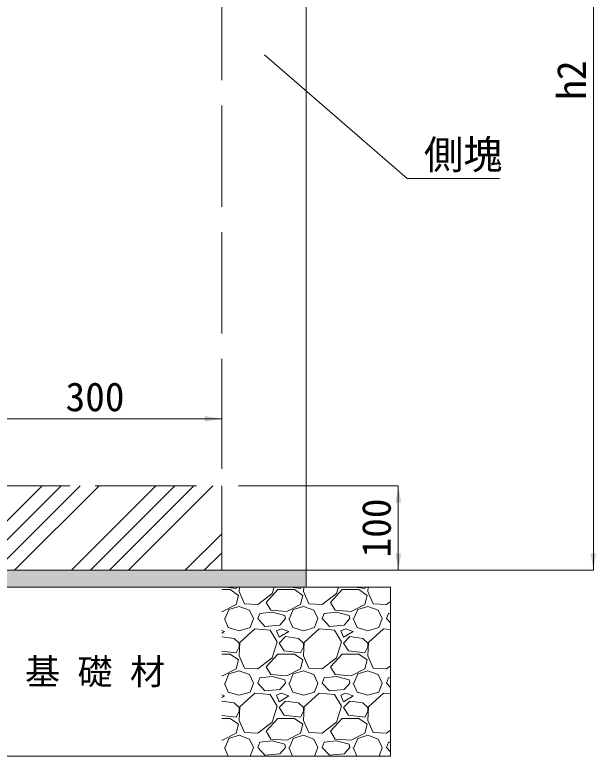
# Model space of a CAD drawing. Units: millimetres at full size, sheet at 1:20. Extents: x 77366 to 86266, y -8765 to 5947.
# Drawn here: x 79471 to 80159, y 2746 to 3624 of the extents above; entities that cross this region are included whole.
import ezdxf
from ezdxf.enums import TextEntityAlignment as Align

# ---------------------------------------------------------------- set-up
doc = ezdxf.new("R2010")
doc.units = ezdxf.units.MM
doc.header["$LTSCALE"] = 20
doc.linetypes.add('DASHED', pattern=[7.5, 6, -1.5])
for name, color, linetype, lineweight in [('ハッチング', 7, 'Continuous', 9), ('モルタル', 7, 'Continuous', 13), ('基礎', 7, 'Continuous', 5), ('寸法線', 7, 'Continuous', 13), ('引出線', 4, 'Continuous', 13), ('本体', 2, 'Continuous', 20)]:
    doc.layers.add(name, color=color, linetype=linetype, lineweight=lineweight)
doc.layers.add('文字', color=7, linetype='Continuous')
doc.styles.add('ＭＳ ゴシック', font='')
doc.styles.get('ＭＳ ゴシック').set_extended_font_data('MS Gothic')

# ---------------------------------------------------------------- blocks, each defined once
blk = doc.blocks.new('filled_arrow')
at = {"color": 0, "linetype": 'Continuous', "lineweight": -2}
blk.add_solid([(7.5, 1.25), (0, 0), (7.5, -1.25)], dxfattribs=at)

msp = doc.modelspace()

# ---------------------------------------------------------------- hatches: boundary and pattern name
at = {"layer": 'ハッチング'}
h = msp.add_hatch(dxfattribs=at)
h.set_pattern_fill('USER', color=256, style=0, pattern_type=2)
h.set_pattern_definition([(45, (75, 150), (-67.35192, 67.35192), []), (45, (97.45, 150), (-67.35192, 67.35192), []), (45, (119.9, 150), (-67.35192, 67.35192), []), (45, (142.35, 150), (-67.35192, 67.35192), [])])
h.paths.add_polyline_path([(79415.8, 3066.47), (79415.8, 2966.47), (79715.8, 2966.47), (79715.8, 3066.47)])
msp.add_hatch(color=256, dxfattribs=at).paths.add_polyline_path([(79315.8, 2966.47), (79315.8, 2946.47), (79815.8, 2946.47), (79815.8, 2966.47)])

# ---------------------------------------------------------------- linework, layer by layer
at = {"layer": 'モルタル'}
for p, q in [((80155.8, 2966.47), (80155.8, 4126.47)), ((79835.8, 2966.47), (80155.8, 2966.47))]:
    msp.add_line(p, q, dxfattribs=at)
at = {"layer": '基礎', "color": 3, "lineweight": 13}
for p, q in [((79815.8, 2966.47), (79815.8, 2946.47)), ((79215.8, 2946.47), (79915.8, 2946.47)), ((79915.8, 2946.47), (79915.8, 2746.47)), ((79215.8, 2746.47), (79915.8, 2746.47))]:
    msp.add_line(p, q, dxfattribs=at)
at = {"layer": '基礎'}
for p, q in [((79715.8, 2943.53), (79725.88, 2943.53)), ((79721.01, 2946.47), (79732.74, 2945.06)), ((79725.88, 2943.53), (79735.79, 2936.68)), ((79732.74, 2945.06), (79733.52, 2946.47)), ((79736.8, 2946.47), (79736.55, 2941.25)), ((79736.55, 2941.25), (79742.65, 2926.77)), ((79758.65, 2926.01), (79775.41, 2938.96)), ((79768.55, 2928.29), (79782.27, 2943.53)), ((79775.41, 2938.96), (79777.81, 2946.47)), ((79782.27, 2943.53), (79802.08, 2943.53)), ((79797.21, 2946.47), (79808.94, 2945.06)), ((79802.08, 2943.53), (79811.99, 2936.68)), ((79808.94, 2945.06), (79809.72, 2946.47)), ((79813, 2946.47), (79812.75, 2941.25)), ((79812.75, 2941.25), (79818.85, 2926.77)), ((79834.85, 2926.01), (79851.61, 2938.96)), ((79844.75, 2928.29), (79858.47, 2943.53)), ((79851.61, 2938.96), (79854.01, 2946.47)), ((79858.47, 2943.53), (79878.28, 2943.53)), ((79873.41, 2946.47), (79885.14, 2945.06)), ((79878.28, 2943.53), (79888.19, 2936.68)), ((79885.14, 2945.06), (79885.92, 2946.47)), ((79889.2, 2946.47), (79888.95, 2941.25)), ((79888.95, 2941.25), (79895.05, 2926.77)), ((79735.79, 2936.68), (79732.74, 2926.01)), ((79811.99, 2936.68), (79808.94, 2926.01)), ((79888.19, 2936.68), (79885.14, 2926.01)), ((79732.74, 2926.01), (79716.74, 2917.63)), ((79724.36, 2919.91), (79736.55, 2923.72)), ((79736.55, 2923.72), (79748.74, 2919.15)), ((79742.65, 2926.77), (79758.65, 2926.01)), ((79773.89, 2919.15), (79768.55, 2928.29)), ((79808.94, 2926.01), (79792.94, 2917.63)), ((79800.56, 2919.91), (79812.75, 2923.72)), ((79812.75, 2923.72), (79824.94, 2919.15)), ((79818.85, 2926.77), (79834.85, 2926.01)), ((79850.09, 2919.15), (79844.75, 2928.29)), ((79885.14, 2926.01), (79869.14, 2917.63)), ((79876.76, 2919.91), (79888.95, 2923.72)), ((79888.95, 2923.72), (79901.14, 2919.15)), ((79895.05, 2926.77), (79911.05, 2926.01)), ((79911.05, 2926.01), (79915.8, 2929.68)), ((79716.74, 2917.63), (79715.8, 2917.7)), ((79719.79, 2909.24), (79724.36, 2919.91)), ((79748.74, 2919.15), (79753.31, 2909.24)), ((79758.65, 2909.24), (79760.93, 2915.34)), ((79775.41, 2916.86), (79760.93, 2915.34)), ((79792.94, 2917.63), (79773.89, 2919.15)), ((79790.65, 2913.05), (79775.41, 2916.86)), ((79791.41, 2909.24), (79790.65, 2913.05)), ((79795.99, 2909.24), (79800.56, 2919.91)), ((79824.94, 2919.15), (79829.51, 2909.24)), ((79834.85, 2909.24), (79837.13, 2915.34)), ((79851.61, 2916.86), (79837.13, 2915.34)), ((79869.14, 2917.63), (79850.09, 2919.15)), ((79866.85, 2913.05), (79851.61, 2916.86)), ((79867.61, 2909.24), (79866.85, 2913.05)), ((79872.19, 2909.24), (79876.76, 2919.91)), ((79901.14, 2919.15), (79905.71, 2909.24)), ((79911.05, 2909.24), (79913.33, 2915.34)), ((79915.8, 2915.6), (79913.33, 2915.34)), ((79719.02, 2909.24), (79723.6, 2898.58)), ((79749.5, 2898.58), (79753.31, 2909.24)), ((79767.03, 2900.1), (79758.65, 2909.24)), ((79791.41, 2909.24), (79784.56, 2901.62)), ((79795.22, 2909.24), (79799.8, 2898.58)), ((79825.7, 2898.58), (79829.51, 2909.24)), ((79843.23, 2900.1), (79834.85, 2909.24)), ((79867.61, 2909.24), (79860.76, 2901.62)), ((79871.42, 2909.24), (79876, 2898.58)), ((79901.9, 2898.58), (79905.71, 2909.24)), ((79915.8, 2904.06), (79911.05, 2909.24)), ((79719.02, 2894), (79715.8, 2895.08)), ((79723.6, 2898.58), (79736.55, 2894.77)), ((79736.55, 2894.77), (79749.5, 2898.58)), ((79754.84, 2897.05), (79737.31, 2881.05)), ((79773.13, 2895.53), (79754.84, 2897.05)), ((79784.56, 2901.63), (79767.03, 2900.1)), ((79781.51, 2881.81), (79773.13, 2895.53)), ((79786.08, 2897.05), (79780.75, 2894.77)), ((79795.22, 2894), (79786.08, 2897.05)), ((79799.8, 2898.58), (79812.75, 2894.77)), ((79812.75, 2894.77), (79825.7, 2898.58)), ((79831.04, 2897.05), (79813.51, 2881.05)), ((79849.33, 2895.53), (79831.04, 2897.05)), ((79860.76, 2901.63), (79843.23, 2900.1)), ((79857.71, 2881.81), (79849.33, 2895.53)), ((79862.28, 2897.05), (79856.95, 2894.77)), ((79871.42, 2894), (79862.28, 2897.05)), ((79876, 2898.58), (79888.95, 2894.77)), ((79888.95, 2894.77), (79901.9, 2898.58)), ((79907.24, 2897.05), (79889.71, 2881.05)), ((79915.8, 2896.34), (79907.24, 2897.05)), ((79715.8, 2892.07), (79719.02, 2894)), ((79730.45, 2885.62), (79715.8, 2887.82)), ((79780.75, 2894.77), (79783.79, 2887.15)), ((79783.79, 2887.15), (79795.22, 2894)), ((79791.41, 2887.91), (79783.79, 2880.29)), ((79806.65, 2885.62), (79791.41, 2887.91)), ((79856.95, 2894.77), (79859.99, 2887.15)), ((79859.99, 2887.15), (79871.42, 2894)), ((79867.61, 2887.91), (79859.99, 2880.29)), ((79882.85, 2885.62), (79867.61, 2887.91)), ((79736.55, 2880.29), (79730.45, 2885.62)), ((79737.31, 2881.05), (79736.55, 2865.05)), ((79736.55, 2875.72), (79736.55, 2880.29)), ((79775.41, 2862.76), (79781.51, 2881.81)), ((79783.79, 2880.29), (79789.89, 2871.14)), ((79812.75, 2880.29), (79806.65, 2885.62)), ((79813.51, 2881.05), (79812.75, 2865.05)), ((79812.75, 2875.72), (79812.75, 2880.29)), ((79851.61, 2862.76), (79857.71, 2881.81)), ((79859.99, 2880.29), (79866.09, 2871.14)), ((79888.95, 2880.29), (79882.85, 2885.62)), ((79889.71, 2881.05), (79888.95, 2865.05)), ((79888.95, 2875.72), (79888.95, 2880.29)), ((79715.8, 2870.89), (79732.74, 2868.86)), ((79732.74, 2868.86), (79736.55, 2875.72)), ((79789.89, 2871.14), (79808.94, 2868.86)), ((79808.94, 2868.86), (79812.75, 2875.72)), ((79866.09, 2871.14), (79885.14, 2868.86)), ((79885.14, 2868.86), (79888.95, 2875.72)), ((79715.8, 2867.33), (79725.88, 2867.33)), ((79725.88, 2867.33), (79735.79, 2860.48)), ((79735.79, 2860.48), (79732.74, 2849.81)), ((79736.55, 2865.05), (79742.65, 2850.57)), ((79758.65, 2849.81), (79775.41, 2862.76)), ((79768.55, 2852.09), (79782.27, 2867.33)), ((79782.27, 2867.33), (79802.08, 2867.33)), ((79802.08, 2867.33), (79811.99, 2860.48)), ((79811.99, 2860.48), (79808.94, 2849.81)), ((79812.75, 2865.05), (79818.85, 2850.57)), ((79834.85, 2849.81), (79851.61, 2862.76)), ((79844.75, 2852.09), (79858.47, 2867.33)), ((79858.47, 2867.33), (79878.28, 2867.33)), ((79878.28, 2867.33), (79888.19, 2860.48)), ((79888.19, 2860.48), (79885.14, 2849.81)), ((79888.95, 2865.05), (79895.05, 2850.57)), ((79773.89, 2842.95), (79768.55, 2852.09)), ((79850.09, 2842.95), (79844.75, 2852.09)), ((79911.05, 2849.81), (79915.8, 2853.48)), ((79732.74, 2849.81), (79716.74, 2841.43)), ((79719.79, 2833.04), (79724.36, 2843.71)), ((79724.36, 2843.71), (79736.55, 2847.52)), ((79736.55, 2847.52), (79748.74, 2842.95)), ((79742.65, 2850.57), (79758.65, 2849.81)), ((79748.74, 2842.95), (79753.31, 2833.04)), ((79792.94, 2841.43), (79773.89, 2842.95)), ((79808.94, 2849.81), (79792.94, 2841.43)), ((79795.99, 2833.04), (79800.56, 2843.71)), ((79800.56, 2843.71), (79812.75, 2847.52)), ((79812.75, 2847.52), (79824.94, 2842.95)), ((79818.85, 2850.57), (79834.85, 2849.81)), ((79824.94, 2842.95), (79829.51, 2833.04)), ((79869.14, 2841.43), (79850.09, 2842.95)), ((79885.14, 2849.81), (79869.14, 2841.43)), ((79872.19, 2833.04), (79876.76, 2843.71)), ((79876.76, 2843.71), (79888.95, 2847.52)), ((79888.95, 2847.52), (79901.14, 2842.95)), ((79895.05, 2850.57), (79911.05, 2849.81)), ((79901.14, 2842.95), (79905.71, 2833.04)), ((79716.74, 2841.43), (79715.8, 2841.5)), ((79758.65, 2833.04), (79760.93, 2839.14)), ((79775.41, 2840.66), (79760.93, 2839.14)), ((79790.65, 2836.85), (79775.41, 2840.66)), ((79791.41, 2833.04), (79790.65, 2836.85)), ((79834.85, 2833.04), (79837.13, 2839.14)), ((79851.61, 2840.66), (79837.13, 2839.14)), ((79866.85, 2836.85), (79851.61, 2840.66)), ((79867.61, 2833.04), (79866.85, 2836.85)), ((79911.05, 2833.04), (79913.33, 2839.14)), ((79915.8, 2839.4), (79913.33, 2839.14)), ((79719.02, 2833.04), (79723.6, 2822.38)), ((79749.5, 2822.38), (79753.31, 2833.04)), ((79767.03, 2823.9), (79758.65, 2833.04)), ((79784.56, 2825.43), (79767.03, 2823.9)), ((79791.41, 2833.04), (79784.56, 2825.42)), ((79795.22, 2833.04), (79799.8, 2822.38)), ((79825.7, 2822.38), (79829.51, 2833.04)), ((79843.23, 2823.9), (79834.85, 2833.04)), ((79860.76, 2825.43), (79843.23, 2823.9)), ((79867.61, 2833.04), (79860.76, 2825.42)), ((79871.42, 2833.04), (79876, 2822.38)), ((79901.9, 2822.38), (79905.71, 2833.04)), ((79915.8, 2827.86), (79911.05, 2833.04)), ((79719.02, 2817.8), (79715.8, 2818.88)), ((79715.8, 2815.87), (79719.02, 2817.8)), ((79723.6, 2822.38), (79736.55, 2818.57)), ((79736.55, 2818.57), (79749.5, 2822.38)), ((79754.84, 2820.85), (79737.31, 2804.85)), ((79773.13, 2819.33), (79754.84, 2820.85)), ((79781.51, 2805.61), (79773.13, 2819.33)), ((79786.08, 2820.85), (79780.75, 2818.57)), ((79780.75, 2818.57), (79783.79, 2810.95)), ((79783.79, 2810.95), (79795.22, 2817.8)), ((79795.22, 2817.8), (79786.08, 2820.85)), ((79799.8, 2822.38), (79812.75, 2818.57)), ((79812.75, 2818.57), (79825.7, 2822.38)), ((79831.04, 2820.85), (79813.51, 2804.85)), ((79849.33, 2819.33), (79831.04, 2820.85)), ((79857.71, 2805.61), (79849.33, 2819.33)), ((79862.28, 2820.85), (79856.95, 2818.57)), ((79856.95, 2818.57), (79859.99, 2810.95)), ((79859.99, 2810.95), (79871.42, 2817.8)), ((79871.42, 2817.8), (79862.28, 2820.85)), ((79876, 2822.38), (79888.95, 2818.57)), ((79888.95, 2818.57), (79901.9, 2822.38)), ((79907.24, 2820.85), (79889.71, 2804.85)), ((79915.8, 2820.14), (79907.24, 2820.85)), ((79730.45, 2809.42), (79715.8, 2811.62)), ((79736.55, 2804.09), (79730.45, 2809.42)), ((79791.41, 2811.71), (79783.79, 2804.09)), ((79806.65, 2809.42), (79791.41, 2811.71)), ((79812.75, 2804.09), (79806.65, 2809.42)), ((79867.61, 2811.71), (79859.99, 2804.09)), ((79882.85, 2809.42), (79867.61, 2811.71)), ((79888.95, 2804.09), (79882.85, 2809.42)), ((79732.74, 2792.66), (79736.55, 2799.52)), ((79737.31, 2804.85), (79736.55, 2788.85)), ((79736.55, 2799.52), (79736.55, 2804.09)), ((79775.41, 2786.56), (79781.51, 2805.61)), ((79783.79, 2804.09), (79789.89, 2794.94)), ((79808.94, 2792.66), (79812.75, 2799.52)), ((79813.51, 2804.85), (79812.75, 2788.85)), ((79812.75, 2799.52), (79812.75, 2804.09)), ((79851.61, 2786.56), (79857.71, 2805.61)), ((79859.99, 2804.09), (79866.09, 2794.94)), ((79885.14, 2792.66), (79888.95, 2799.52)), ((79889.71, 2804.85), (79888.95, 2788.85)), ((79888.95, 2799.52), (79888.95, 2804.09)), ((79715.8, 2794.69), (79732.74, 2792.66)), ((79715.8, 2791.13), (79725.88, 2791.13)), ((79725.88, 2791.13), (79735.79, 2784.28)), ((79768.55, 2775.89), (79782.27, 2791.13)), ((79782.27, 2791.13), (79802.08, 2791.13)), ((79789.89, 2794.94), (79808.94, 2792.66)), ((79802.08, 2791.13), (79811.99, 2784.28)), ((79844.75, 2775.89), (79858.47, 2791.13)), ((79858.47, 2791.13), (79878.28, 2791.13)), ((79866.09, 2794.94), (79885.14, 2792.66)), ((79878.28, 2791.13), (79888.19, 2784.28)), ((79735.79, 2784.28), (79732.74, 2773.61)), ((79736.55, 2788.85), (79742.65, 2774.37)), ((79758.65, 2773.61), (79775.41, 2786.56)), ((79811.99, 2784.28), (79808.94, 2773.61)), ((79812.75, 2788.85), (79818.85, 2774.37)), ((79834.85, 2773.61), (79851.61, 2786.56)), ((79888.19, 2784.28), (79885.14, 2773.61)), ((79888.95, 2788.85), (79895.05, 2774.37)), ((79732.74, 2773.61), (79716.74, 2765.23)), ((79742.65, 2774.37), (79758.65, 2773.61)), ((79773.89, 2766.75), (79768.55, 2775.89)), ((79808.94, 2773.61), (79792.94, 2765.23)), ((79818.85, 2774.37), (79834.85, 2773.61)), ((79850.09, 2766.75), (79844.75, 2775.89)), ((79885.14, 2773.61), (79869.14, 2765.23)), ((79895.05, 2774.37), (79911.05, 2773.61)), ((79911.05, 2773.61), (79915.8, 2777.28)), ((79716.74, 2765.23), (79715.8, 2765.3)), ((79719.79, 2756.84), (79724.36, 2767.51)), ((79724.36, 2767.51), (79736.55, 2771.32)), ((79736.55, 2771.32), (79748.74, 2766.75)), ((79748.74, 2766.75), (79753.31, 2756.84)), ((79775.41, 2764.46), (79760.93, 2762.94)), ((79792.94, 2765.23), (79773.89, 2766.75)), ((79790.65, 2760.65), (79775.41, 2764.46)), ((79795.99, 2756.84), (79800.56, 2767.51)), ((79800.56, 2767.51), (79812.75, 2771.32)), ((79812.75, 2771.32), (79824.94, 2766.75)), ((79824.94, 2766.75), (79829.51, 2756.84)), ((79851.61, 2764.46), (79837.13, 2762.94)), ((79869.14, 2765.23), (79850.09, 2766.75)), ((79866.85, 2760.65), (79851.61, 2764.46)), ((79872.19, 2756.84), (79876.76, 2767.51)), ((79876.76, 2767.51), (79888.95, 2771.32)), ((79888.95, 2771.32), (79901.14, 2766.75)), ((79901.14, 2766.75), (79905.71, 2756.84)), ((79719.02, 2756.84), (79723.47, 2746.47)), ((79749.61, 2746.47), (79753.31, 2756.84)), ((79758.65, 2756.84), (79760.93, 2762.94)), ((79767.03, 2747.7), (79758.65, 2756.84)), ((79791.41, 2756.84), (79784.56, 2749.22)), ((79791.41, 2756.84), (79790.65, 2760.65)), ((79795.22, 2756.84), (79799.67, 2746.47)), ((79825.81, 2746.47), (79829.51, 2756.84)), ((79834.85, 2756.84), (79837.13, 2762.94)), ((79843.23, 2747.7), (79834.85, 2756.84)), ((79867.61, 2756.84), (79860.76, 2749.22)), ((79867.61, 2756.84), (79866.85, 2760.65)), ((79871.42, 2756.84), (79875.87, 2746.47)), ((79902.01, 2746.47), (79905.71, 2756.84)), ((79911.05, 2756.84), (79913.33, 2762.94)), ((79915.8, 2751.66), (79911.05, 2756.84)), ((79915.8, 2763.2), (79913.33, 2762.94)), ((79784.56, 2749.23), (79767.03, 2747.7)), ((79860.76, 2749.23), (79843.23, 2747.7))]:
    msp.add_line(p, q, dxfattribs=at)
at = {"layer": '寸法線'}
for p, q in [((79715.8, 3145.74), (79415.8, 3145.74)), ((79715.8, 3086.47), (79715.8, 3145.74)), ((79735.8, 3066.47), (79924.87, 3066.47)), ((79924.87, 3066.47), (79924.87, 2966.47)), ((79735.8, 2966.47), (79924.87, 2966.47))]:
    msp.add_line(p, q, dxfattribs=at)
at = {"layer": '引出線'}
msp.add_lwpolyline([(79766.49, 3576.37), (79935.21, 3430.16), (80044.75, 3430.16)], dxfattribs=at)
at = {"layer": '本体', "linetype": 'DASHED', "lineweight": 15}
for p, q in [((79715.8, 3966.47), (79715.8, 2966.47)), ((79415.8, 3066.47), (79715.8, 3066.47))]:
    msp.add_line(p, q, dxfattribs=at)
at = {"layer": '本体'}
for p in [(79815.8, 3966.47), (79315.8, 2966.47)]:
    msp.add_line(p, (79815.8, 2966.47), dxfattribs=at)

# ---------------------------------------------------------------- block references
at = {"layer": 'モルタル', "xscale": 2.67, "yscale": 2.67, "rotation": 90}
msp.add_blockref('filled_arrow', (80155.8, 2966.47), dxfattribs=at)
at = {"layer": '寸法線', "xscale": 2.67, "yscale": 2.67}
for p, rotation in [((79715.8, 3145.74), 180), ((79924.87, 3066.47), 270), ((79924.87, 2966.47), 90)]:
    msp.add_blockref('filled_arrow', p, dxfattribs=dict(at, rotation=rotation))
at = {"layer": '引出線', "xscale": 0.133, "yscale": 0.133, "rotation": 319.1}
msp.add_blockref('filled_arrow', (79766.49, 3576.37), dxfattribs=at)

# ---------------------------------------------------------------- texts
at = {"layer": 'モルタル', "style": 'ＭＳ ゴシック'}
msp.add_text('h2', height=34.18, rotation=90, dxfattribs=at).set_placement((80129.8, 3546.47), align=Align.MIDDLE_CENTER)
at = {"layer": '寸法線', "style": 'ＭＳ ゴシック'}
msp.add_text('300', height=34.18, dxfattribs=at).set_placement((79565.8, 3171.74), align=Align.MIDDLE_CENTER)
msp.add_text('100', height=34.18, rotation=90, dxfattribs=at).set_placement((79898.87, 3016.47), align=Align.MIDDLE_CENTER)
at = {"layer": '引出線', "style": 'ＭＳ ゴシック'}
msp.add_text('側塊', height=34.18, dxfattribs=at).set_placement((79955.21, 3475.37), align=Align.TOP_LEFT)
at = {"layer": '文字', "style": 'ＭＳ ゴシック'}
msp.add_text('基 礎 材', height=30.38, dxfattribs=at).set_placement((79565.8, 2846.47), align=Align.MIDDLE_CENTER)

doc.saveas('drawing.dxf')
